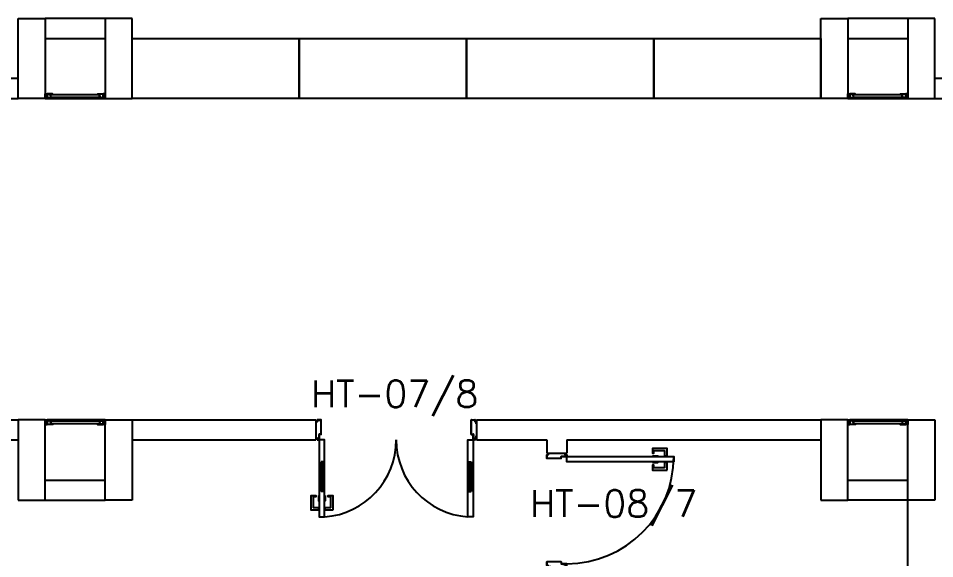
# Model space of a CAD drawing. Header units: millimetres. Extents: x 2686 to 2939, y 1294 to 1441.
# Drawn here: x 2889.87 to 2896.72, y 1396.21 to 1400.25 of the extents above; entities that cross this region are included whole.
import ezdxf

# ---------------------------------------------------------------- set-up
doc = ezdxf.new("R2010")
doc.units = ezdxf.units.MM
for name, color, linetype in [('AR-ALV', 2, 'Continuous'), ('AR-BANCOS', 1, 'Continuous'), ('AR-ESQ', 1, 'Continuous'), ('AR-ESTC', 3, 'Continuous'), ('AR-PORTA', 1, 'Continuous'), ('BAN- VISTA', 2, 'Continuous'), ('BAN-TEXTO', 2, 'Continuous'), ('DT-ESQ-BAGUETE-C', 1, 'Continuous'), ('DT-ESQ-PERFIL CADEIRA-C', 2, 'Continuous'), ('DT-ESQ-PERFIL CADEIRA-V', 2, 'Continuous'), ('DT-ESQ-VENEZIANA-C', 1, 'Continuous'), ('DT-ESQ-VENEZIANA-V', 1, 'Continuous'), ('ENDEREÇO', 2, 'Continuous'), ('maçaneta', 1, 'Continuous'), ('mov', 1, 'Continuous'), ('PM-PERFIL U-C', 2, 'Continuous'), ('PM-VIDRO', 2, 'Continuous'), ('pm1', 2, 'Continuous'), ('pm2', 2, 'Continuous')]:
    doc.layers.add(name, color=color, linetype=linetype)
doc.styles.add('S12', font='simplex.shx', dxfattribs={"width": 1.1, "height": 0.12})
doc.styles.add('UNB1-100', font='simplex.shx', dxfattribs={"height": 0.2})

# ---------------------------------------------------------------- blocks, each defined once
blk = doc.blocks.new('BAN1')
at = {"layer": 'BAN- VISTA'}
blk.add_lwpolyline([(1.25, -0.45), (0, -0.45), (0, 0), (1.25, 0)], close=True, dxfattribs=at)
at = {"layer": 'BAN-TEXTO', "style": 'S12'}
for tag, p, flags in [('BANCO', (0.0294, -0.1465), 2), ('TAMANHO', (0.0294, -0.3465), 3), ('ACABAMENTO', (0.0294, -0.5465), 3), ('PÉS', (0.0294, -0.7465), 3)]:
    blk.add_attdef(tag, p, '', height=0.12, dxfattribs=dict(at, flags=flags))
blk = doc.blocks.new('BAN3')
at = {"layer": 'BAN- VISTA'}
blk.add_lwpolyline([(1.4, -0.45), (0, -0.45), (0, 0), (1.4, 0)], close=True, dxfattribs=at)
at = {"layer": 'BAN-TEXTO', "style": 'S12'}
for tag, p, flags in [('BANCO', (0.0294, -0.1465), 2), ('TAMANHO', (0.0294, -0.3465), 3), ('ACABAMENTO', (0.0294, -0.5465), 3), ('PÉS', (0.0294, -0.7465), 3)]:
    blk.add_attdef(tag, p, '', height=0.12, dxfattribs=dict(at, flags=flags))
blk = doc.blocks.new('EF01-P')
at = {"layer": 'DT-ESQ-BAGUETE-C', "ltscale": 0.1}
for points in [[(0.0015, 0.035), (0.015, 0.035), (0.015, 0.0335), (0.0015, 0.0335), (0.0015, 0.005), (0.015, 0.005), (0.015, 0.0035), (0.0015, 0.0035, -0.414214), (0, 0.005), (0, 0.0335, -0.414214)], [(0.4485, 0.035), (0.435, 0.035), (0.435, 0.0335), (0.4485, 0.0335), (0.4485, 0.005), (0.435, 0.005), (0.435, 0.0035), (0.4485, 0.0035, 0.414214), (0.45, 0.005), (0.45, 0.0335, 0.414214)]]:
    blk.add_lwpolyline(points, format="xyb", close=True, dxfattribs=at)
at = {"layer": 'DT-ESQ-PERFIL CADEIRA-C', "ltscale": 0.1}
for points in [[(0.01, 0.0015), (0.01, 0.003), (0.0015, 0.003, 1), (0.0015, 0), (0.015, 0, 0.414214), (0.0165, 0.0015), (0.0165, 0.0335), (0.043, 0.0335)], [(0.043, 0.0065), (0.018, 0.0065), (0.018, 0.0165), (0.0165, 0.0165), (0.0165, 0.0065, 0.414214), (0.018, 0.005), (0.043, 0.005), (0.0565, 0.005, 1), (0.0565, 0.008), (0.043, 0.008), (0.043, 0.02), (0.043, 0.032), (0.0565, 0.032, 1), (0.0565, 0.035), (0.043, 0.035), (0.0165, 0.035, 0.414214), (0.015, 0.0335), (0.015, 0.0015), (0.0015, 0.0015)], [(0.0415, 0.02), (0.0415, 0.032, -0.414214), (0.043, 0.0335), (0.0565, 0.0335)], [(0.0415, 0.02), (0.0415, 0.008, 0.414214), (0.043, 0.0065), (0.0565, 0.0065)], [(0.407, 0.0065), (0.432, 0.0065), (0.432, 0.0165), (0.4335, 0.0165), (0.4335, 0.0065, -0.414214), (0.432, 0.005), (0.407, 0.005), (0.3935, 0.005, -1), (0.3935, 0.008), (0.407, 0.008), (0.407, 0.02), (0.407, 0.032), (0.3935, 0.032, -1), (0.3935, 0.035), (0.407, 0.035), (0.4335, 0.035, -0.414214), (0.435, 0.0335), (0.435, 0.0015), (0.4485, 0.0015)], [(0.4085, 0.02), (0.4085, 0.032, 0.414214), (0.407, 0.0335), (0.3935, 0.0335)], [(0.4085, 0.02), (0.4085, 0.008, -0.414214), (0.407, 0.0065), (0.3935, 0.0065)], [(0.44, 0.0015), (0.44, 0.003), (0.4485, 0.003, -1), (0.4485, 0), (0.435, 0, -0.414214), (0.4335, 0.0015), (0.4335, 0.0335), (0.407, 0.0335)]]:
    blk.add_lwpolyline(points, format="xyb", dxfattribs=at)
at = {"layer": 'DT-ESQ-PERFIL CADEIRA-V', "ltscale": 0.1}
blk.add_line((0.015, 0), (0.435, 0), dxfattribs=at)
at = {"layer": 'DT-ESQ-VENEZIANA-C', "ltscale": 0.1}
for p, q in [((0.043, 0.0105), (0.407, 0.0105)), ((0.043, 0.009), (0.407, 0.009))]:
    blk.add_line(p, q, dxfattribs=at)
at = {"layer": 'DT-ESQ-VENEZIANA-V', "ltscale": 0.1}
blk.add_line((0.043, 0.031), (0.407, 0.031), dxfattribs=at)
blk = doc.blocks.new('PM3')
at = {"layer": 'maçaneta'}
for points in [[(0.02, 0.825), (-0.035, 0.825), (-0.035, 0.715), (0, 0.715), (0, 0.725), (-0.02, 0.725), (-0.02, 0.8035, -0.414214), (-0.0185, 0.805), (0.02, 0.805)], [(0.125, 0.825), (0.07, 0.825), (0.07, 0.805), (0.1085, 0.805, -0.414214), (0.11, 0.8035), (0.11, 0.725), (0.09, 0.725), (0.09, 0.715), (0.125, 0.715)]]:
    blk.add_lwpolyline(points, format="xyb", close=True, dxfattribs=at)
for points in [[(0.02, 0.715), (0.02, 0.755), (0.025, 0.755), (0.025, 0.715)], [(0.07, 0.715), (0.07, 0.755), (0.065, 0.755), (0.065, 0.715)]]:
    blk.add_lwpolyline(points, close=True, dxfattribs=at)
at = {"layer": 'mov'}
blk.add_arc((0.025, 0.075), 0.8, 0, 90, dxfattribs=at)
at = {"layer": 'PM-PERFIL U-C'}
for p, q in [((0.01, 0.065), (0.01, 0.0735)), ((0.0115, 0.075), (0.0235, 0.075)), ((0.012, 0.073), (0.012, 0.0645)), ((0.023, 0.073), (0.012, 0.073)), ((0.023, 0.0335), (0.023, 0.073)), ((0.025, 0.0735), (0.025, 0.034)), ((0.825, 0.0735), (0.825, 0.034)), ((0.8385, 0.075), (0.8265, 0.075)), ((0.827, 0.073), (0.838, 0.073)), ((0.827, 0.0335), (0.827, 0.073)), ((0.838, 0.073), (0.838, 0.0645)), ((0.84, 0.065), (0.84, 0.0735)), ((0, 0.045), (0, 0.0635)), ((0.002, 0.045), (0, 0.045)), ((0.0015, 0.065), (0.01, 0.065)), ((0.002, 0.063), (0.002, 0.045)), ((0.0105, 0.063), (0.002, 0.063)), ((0.038, 0.032), (0.0245, 0.032)), ((0.0385, 0.034), (0.025, 0.034)), ((0.038, 0.032), (0.038, -0.073)), ((0.04, 0.0325), (0.04, -0.0735)), ((0.81, 0.0325), (0.81, -0.0735)), ((0.8115, 0.034), (0.825, 0.034)), ((0.812, 0.032), (0.8255, 0.032)), ((0.812, 0.032), (0.812, -0.073)), ((0.8395, 0.063), (0.848, 0.063)), ((0.8485, 0.065), (0.84, 0.065)), ((0.848, 0.063), (0.848, 0.045)), ((0.848, 0.045), (0.85, 0.045)), ((0.85, 0.045), (0.85, 0.0635)), ((0, -0.045), (0.002, -0.045)), ((0, -0.0635), (0, -0.045)), ((0.01, -0.065), (0.0015, -0.065)), ((0.002, -0.045), (0.002, -0.063)), ((0.002, -0.063), (0.0105, -0.063)), ((0.01, -0.0735), (0.01, -0.065)), ((0.012, -0.0645), (0.012, -0.073)), ((0.838, -0.0645), (0.838, -0.073)), ((0.848, -0.063), (0.8395, -0.063)), ((0.84, -0.0735), (0.84, -0.065)), ((0.84, -0.065), (0.8485, -0.065)), ((0.85, -0.045), (0.848, -0.045)), ((0.848, -0.045), (0.848, -0.063)), ((0.85, -0.0635), (0.85, -0.045)), ((0.0385, -0.075), (0.0115, -0.075)), ((0.012, -0.073), (0.038, -0.073)), ((0.8115, -0.075), (0.8385, -0.075)), ((0.838, -0.073), (0.812, -0.073))]:
    blk.add_line(p, q, dxfattribs=at)
for centre, start, end in [((0.0115, 0.0735), 90, 180), ((0.0235, 0.0735), 360, 90), ((0.8265, 0.0735), 90, 180), ((0.8385, 0.0735), 0, 90), ((0.0015, 0.0635), 90, 180), ((0.0105, 0.0645), 270, 0), ((0.0245, 0.0335), 180, 270), ((0.0385, 0.0325), 0, 90), ((0.8115, 0.0325), 90, 180), ((0.8255, 0.0335), 270, 0), ((0.8395, 0.0645), 180, 270), ((0.8485, 0.0635), 0, 90), ((0.0015, -0.0635), 180, 270), ((0.0105, -0.0645), 0, 90), ((0.8395, -0.0645), 90, 180), ((0.8485, -0.0635), 270, 0), ((0.0115, -0.0735), 180, 270), ((0.0385, -0.0735), 269.93864, 0), ((0.8115, -0.0735), 180, 270.06136), ((0.8385, -0.0735), 270, 0)]:
    blk.add_arc(centre, 0.0015, start, end, dxfattribs=at)
at = {"layer": 'pm1'}
blk.add_lwpolyline([(0.065, 0.875), (0.065, 0.075), (0.025, 0.075), (0.025, 0.875)], close=True, dxfattribs=at)
blk = doc.blocks.new('marco-d')
at = {"layer": 'PM-PERFIL U-C'}
for p, q in [((-0.0135, 0), (-0.0015, 0)), ((-0.025, -0.03), (-0.025, -0.0115)), ((-0.023, -0.03), (-0.025, -0.03)), ((-0.0235, -0.01), (-0.015, -0.01)), ((-0.0145, -0.012), (-0.023, -0.012)), ((-0.023, -0.012), (-0.023, -0.03)), ((-0.015, -0.01), (-0.015, -0.0015)), ((-0.002, -0.002), (-0.013, -0.002)), ((-0.013, -0.002), (-0.013, -0.0105)), ((-0.002, -0.0415), (-0.002, -0.002)), ((0.013, -0.043), (-0.0005, -0.043)), ((0, -0.0015), (0, -0.041)), ((0.0135, -0.041), (0, -0.041)), ((0.013, -0.043), (0.013, -0.148)), ((0.015, -0.0425), (0.015, -0.1485)), ((-0.025, -0.1385), (-0.025, -0.12)), ((-0.025, -0.12), (-0.023, -0.12)), ((-0.023, -0.12), (-0.023, -0.138)), ((-0.015, -0.14), (-0.0235, -0.14)), ((-0.023, -0.138), (-0.0145, -0.138)), ((-0.015, -0.1485), (-0.015, -0.14)), ((0.0135, -0.15), (-0.0135, -0.15)), ((-0.013, -0.1395), (-0.013, -0.148)), ((-0.013, -0.148), (0.013, -0.148))]:
    blk.add_line(p, q, dxfattribs=at)
for centre, start, end in [((-0.0135, -0.0015), 90, 180), ((-0.0015, -0.0015), 360, 90), ((-0.0235, -0.0115), 90, 180), ((-0.0145, -0.0105), 270, 0), ((-0.0005, -0.0415), 180, 270), ((0.0135, -0.0425), 0, 90), ((-0.0235, -0.1385), 180, 270), ((-0.0135, -0.1485), 180, 270), ((-0.0145, -0.1395), 0, 90), ((0.0135, -0.1485), 269.93864, 0)]:
    blk.add_arc(centre, 0.0015, start, end, dxfattribs=at)
blk = doc.blocks.new('marco-e')
at = {"layer": 'PM-PERFIL U-C'}
for p, q in [((-0.015, -0.0425), (-0.015, -0.1485)), ((-0.0135, -0.041), (0, -0.041)), ((-0.013, -0.043), (0.0005, -0.043)), ((-0.013, -0.043), (-0.013, -0.148)), ((0, -0.0015), (0, -0.041)), ((0.0135, 0), (0.0015, 0)), ((0.002, -0.0415), (0.002, -0.002)), ((0.002, -0.002), (0.013, -0.002)), ((0.013, -0.002), (0.013, -0.0105)), ((0.0145, -0.012), (0.023, -0.012)), ((0.015, -0.01), (0.015, -0.0015)), ((0.0235, -0.01), (0.015, -0.01)), ((0.023, -0.012), (0.023, -0.03)), ((0.023, -0.03), (0.025, -0.03)), ((0.025, -0.03), (0.025, -0.0115)), ((0.025, -0.12), (0.023, -0.12)), ((0.023, -0.12), (0.023, -0.138)), ((0.025, -0.1385), (0.025, -0.12)), ((-0.0135, -0.15), (0.0135, -0.15)), ((0.013, -0.148), (-0.013, -0.148)), ((0.013, -0.1395), (0.013, -0.148)), ((0.023, -0.138), (0.0145, -0.138)), ((0.015, -0.14), (0.0235, -0.14)), ((0.015, -0.1485), (0.015, -0.14))]:
    blk.add_line(p, q, dxfattribs=at)
for centre, start, end in [((-0.0135, -0.0425), 90, 180), ((0.0015, -0.0015), 90, 180), ((0.0005, -0.0415), 270, 0), ((0.0145, -0.0105), 180, 270), ((0.0135, -0.0015), 0, 90), ((0.0235, -0.0115), 0, 90), ((-0.0135, -0.1485), 180, 270.06136), ((0.0145, -0.1395), 90, 180), ((0.0135, -0.1485), 270, 0), ((0.0235, -0.1385), 270, 0)]:
    blk.add_arc(centre, 0.0015, start, end, dxfattribs=at)
blk = doc.blocks.new('PM6V')
at = {"layer": 'maçaneta'}
for points in [[(1.075, 0.675), (1.13, 0.675), (1.13, 0.655), (1.0915, 0.655, 0.414214), (1.09, 0.6535), (1.09, 0.575), (1.11, 0.575), (1.11, 0.565), (1.075, 0.565)], [(1.18, 0.675), (1.235, 0.675), (1.235, 0.565), (1.2, 0.565), (1.2, 0.575), (1.22, 0.575), (1.22, 0.6535, 0.414214), (1.2185, 0.655), (1.18, 0.655)]]:
    blk.add_lwpolyline(points, format="xyb", close=True, dxfattribs=at)
for points in [[(1.13, 0.565), (1.13, 0.605), (1.135, 0.605), (1.135, 0.565)], [(1.18, 0.565), (1.18, 0.605), (1.175, 0.605), (1.175, 0.565)]]:
    blk.add_lwpolyline(points, close=True, dxfattribs=at)
at = {"layer": 'mov'}
for centre, start, end in [((0.025, 0.1514), 359.86061, 86.01115), ((1.175, 0.1514), 93.98885, 180.13939)]:
    blk.add_arc(centre, 0.575, start, end, dxfattribs=at)
at = {"layer": 'PM-VIDRO'}
for p, q in [((0.04, 0.325), (0.04, 0.525)), ((0.05, 0.525), (0.05, 0.325)), ((1.15, 0.525), (1.15, 0.325)), ((1.16, 0.325), (1.16, 0.525))]:
    blk.add_line(p, q, dxfattribs=at)
at = {"layer": 'pm1'}
for p, q in [((0.04, 0.525), (0.025, 0.525)), ((0.065, 0.535), (0.04, 0.535)), ((0.04, 0.525), (0.04, 0.535)), ((0.05, 0.535), (0.05, 0.525)), ((0.065, 0.525), (0.05, 0.525)), ((0.065, 0.535), (0.065, 0.525)), ((1.135, 0.535), (1.135, 0.525)), ((1.135, 0.535), (1.16, 0.535)), ((1.135, 0.525), (1.15, 0.525)), ((1.15, 0.535), (1.15, 0.525)), ((1.16, 0.525), (1.16, 0.535)), ((1.16, 0.525), (1.175, 0.525)), ((0.04, 0.325), (0.025, 0.325)), ((0.04, 0.315), (0.04, 0.325)), ((0.065, 0.315), (0.04, 0.315)), ((0.065, 0.325), (0.05, 0.325)), ((0.05, 0.325), (0.05, 0.315)), ((0.065, 0.325), (0.065, 0.315)), ((1.135, 0.325), (1.135, 0.315)), ((1.135, 0.325), (1.15, 0.325)), ((1.135, 0.315), (1.16, 0.315)), ((1.15, 0.325), (1.15, 0.315)), ((1.16, 0.315), (1.16, 0.325)), ((1.16, 0.325), (1.175, 0.325))]:
    blk.add_line(p, q, dxfattribs=at)
for points in [[(0.025, 0.525), (0.025, 0.725), (0.065, 0.725), (0.065, 0.525)], [(1.175, 0.525), (1.175, 0.725), (1.135, 0.725), (1.135, 0.525)], [(0.065, 0.325), (0.065, 0.15), (0.025, 0.15), (0.025, 0.325)], [(1.135, 0.325), (1.135, 0.15), (1.175, 0.15), (1.175, 0.325)]]:
    blk.add_lwpolyline(points, dxfattribs=at)
at = {"layer": 'pm2'}
for p, q in [((0.025, 0.325), (0.025, 0.525)), ((0.065, 0.525), (0.065, 0.325)), ((1.135, 0.525), (1.135, 0.325)), ((1.175, 0.325), (1.175, 0.525))]:
    blk.add_line(p, q, dxfattribs=at)
at = {"layer": 'pm1'}
for name, p in [('marco-d', (0.025, 0.15)), ('marco-e', (1.175, 0.15))]:
    blk.add_blockref(name, p, dxfattribs=at)

msp = doc.modelspace()

# ---------------------------------------------------------------- linework, layer by layer
at = {"layer": 'AR-ALV'}
for p, q in [((2890.5207, 1400.2499), (2890.0707, 1400.2499)), ((2896.5207, 1400.2499), (2896.0707, 1400.2499)), ((2890.0707, 1400.0999), (2890.5207, 1400.0999)), ((2890.7207, 1400.0999), (2895.8707, 1400.0999)), ((2896.0707, 1400.0999), (2896.5207, 1400.0999)), ((2889.8707, 1399.7999), (2886.0207, 1399.7999)), ((2896.8207, 1399.7999), (2896.7207, 1399.7999)), ((2886.0207, 1399.6499), (2889.8707, 1399.6499)), ((2896.7207, 1399.6499), (2896.8207, 1399.6499)), ((2884.7207, 1397.2499), (2889.8707, 1397.2499)), ((2890.7207, 1397.2499), (2892.0957, 1397.2499)), ((2892.0957, 1397.2499), (2892.0957, 1397.0999)), ((2893.2957, 1397.2499), (2893.2957, 1397.0999)), ((2893.2957, 1397.2499), (2895.8707, 1397.2499)), ((2884.7207, 1397.0999), (2889.8707, 1397.0999)), ((2890.7207, 1397.0999), (2892.0957, 1397.0999)), ((2893.2957, 1397.0999), (2893.8207, 1397.0999)), ((2893.8207, 1397.0999), (2893.8207, 1396.9999)), ((2893.9707, 1397.0999), (2893.9707, 1396.9999)), ((2893.9707, 1397.0999), (2895.8707, 1397.0999)), ((2893.8207, 1396.9999), (2893.9707, 1396.9999)), ((2890.0707, 1396.7999), (2890.5207, 1396.7999)), ((2896.0707, 1396.7999), (2896.5207, 1396.7999)), ((2890.0707, 1396.6499), (2890.5207, 1396.6499)), ((2896.5207, 1396.6499), (2896.0707, 1396.6499)), ((2896.5207, 1388.9249), (2896.5207, 1396.6499))]:
    msp.add_line(p, q, dxfattribs=at)
at = {"layer": 'AR-ESTC'}
for p, q in [((2889.8707, 1399.6499), (2889.8707, 1400.2499)), ((2889.8707, 1400.2499), (2890.0707, 1400.2499)), ((2890.0707, 1400.2499), (2890.0707, 1399.6499)), ((2890.7207, 1400.2499), (2890.5207, 1400.2499)), ((2890.5207, 1400.2499), (2890.5207, 1399.6499)), ((2890.7207, 1399.6499), (2890.7207, 1400.2499)), ((2895.8707, 1399.6499), (2895.8707, 1400.2499)), ((2895.8707, 1400.2499), (2896.0707, 1400.2499)), ((2896.0707, 1400.2499), (2896.0707, 1399.6499)), ((2896.7207, 1400.2499), (2896.5207, 1400.2499)), ((2896.5207, 1400.2499), (2896.5207, 1399.6499)), ((2896.7207, 1399.6499), (2896.7207, 1400.2499)), ((2890.0707, 1399.6499), (2889.8707, 1399.6499)), ((2890.5207, 1399.6499), (2890.7207, 1399.6499)), ((2896.0707, 1399.6499), (2895.8707, 1399.6499)), ((2896.5207, 1399.6499), (2896.7207, 1399.6499)), ((2890.0707, 1397.2499), (2889.8707, 1397.2499)), ((2889.8707, 1397.2499), (2889.8707, 1396.6499)), ((2890.0707, 1396.6499), (2890.0707, 1397.2499)), ((2890.5207, 1397.2499), (2890.7207, 1397.2499)), ((2890.5207, 1396.6499), (2890.5207, 1397.2499)), ((2890.7207, 1397.2499), (2890.7207, 1396.6499)), ((2896.0707, 1397.2499), (2895.8707, 1397.2499)), ((2895.8707, 1397.2499), (2895.8707, 1396.6499)), ((2896.0707, 1396.6499), (2896.0707, 1397.2499)), ((2896.5207, 1397.2499), (2896.7207, 1397.2499)), ((2896.5207, 1396.6499), (2896.5207, 1397.2499)), ((2896.7207, 1397.2499), (2896.7207, 1396.6499)), ((2889.8707, 1396.6499), (2890.0707, 1396.6499)), ((2890.7207, 1396.6499), (2890.5207, 1396.6499)), ((2895.8707, 1396.6499), (2896.0707, 1396.6499)), ((2896.7207, 1396.6499), (2896.5207, 1396.6499))]:
    msp.add_line(p, q, dxfattribs=at)

# ---------------------------------------------------------------- block references
at = {"rotation": 180}
msp.add_blockref('PM6V', (2893.2957, 1397.2499), dxfattribs=at)
at = {"layer": 'AR-BANCOS'}
for name, p in [('BAN1', (2890.7207, 1400.0999)), ('BAN1', (2891.9707, 1400.0999)), ('BAN3', (2893.2207, 1400.0999)), ('BAN1', (2894.6207, 1400.0999))]:
    msp.add_blockref(name, p, dxfattribs=at)
at = {"layer": 'AR-ESQ'}
for p in [(2890.0707, 1399.6499), (2896.0707, 1399.6499)]:
    msp.add_blockref('EF01-P', p, dxfattribs=at)
at = {"layer": 'AR-ESQ', "rotation": 180}
for p in [(2890.5207, 1397.2499), (2896.5207, 1397.2499)]:
    msp.add_blockref('EF01-P', p, dxfattribs=at)
at = {"layer": 'AR-PORTA', "rotation": 270}
msp.add_blockref('PM3', (2893.8957, 1396.9999), dxfattribs=at)

# ---------------------------------------------------------------- texts
at = {"layer": 'ENDEREÇO', "style": 'UNB1-100'}
for s, p in [('HT-07/8', (2892.0581, 1397.3437)), ('HT-08/7', (2893.6951, 1396.524))]:
    msp.add_text(s, height=0.2, dxfattribs=at).set_placement(p)

doc.saveas('drawing.dxf')
